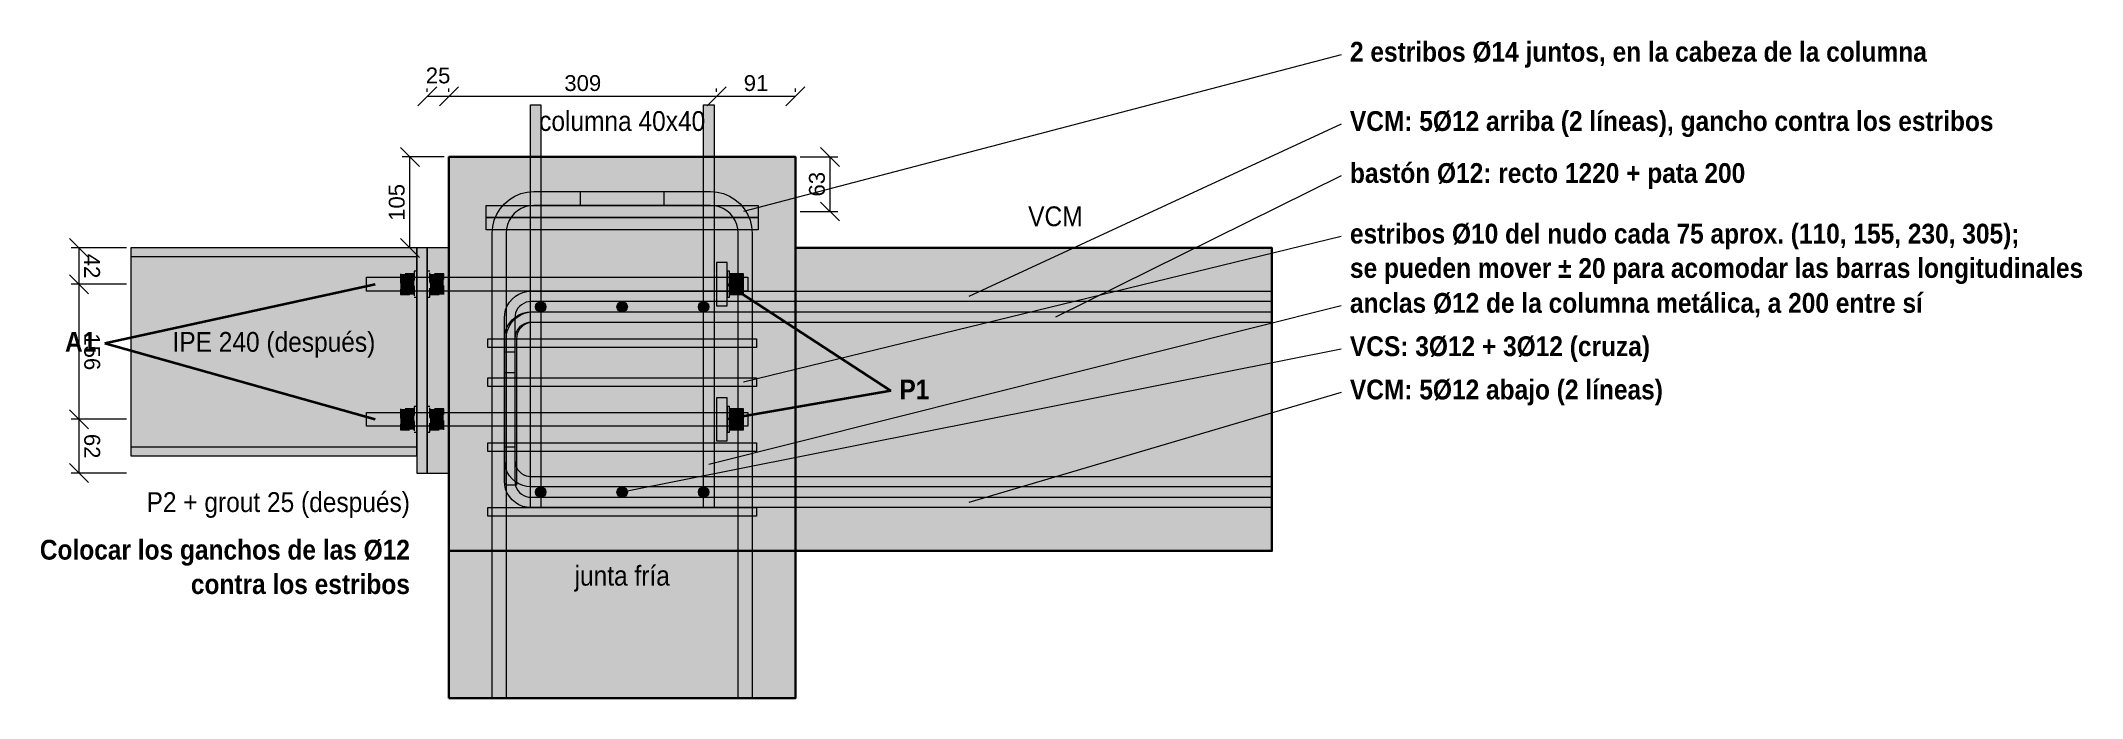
# Model space of a CAD drawing. Header units: millimetres. Extents: x -471 to 1885, y -520 to 239.
import ezdxf
from ezdxf.enums import TextEntityAlignment as Align

# ---------------------------------------------------------------- set-up
doc = ezdxf.new("R2010")
doc.units = ezdxf.units.MM
doc.header["$LTSCALE"] = 10
doc.linetypes.add('TRAZO_3-2', pattern=[1.763889, 1.058333, -0.705556])
doc.linetypes.add('TRAZO_8-3', pattern=[3.880556, 2.822222, -1.058333])
for name, color, linetype, lineweight, true_color in [('COTAS', 27, 'Continuous', 15, 0x333333), ('G-edge', 251, 'TRAZO_8-3', 30, 0x555555), ('G-grid', 253, 'Continuous', 20, 0x9e9e9e), ('G-lead', 49, 'Continuous', 35, 0x222222), ('G-r_anc', 24, 'Continuous', 18, 0x7b241c), ('G-r_ancg', 11, 'TRAZO_3-2', 20, 0xd3746b), ('G-r_bas', 34, 'Continuous', 18, 0x7e3a06), ('G-r_bm1', 156, 'Continuous', 18, 0x0e2f44), ('G-r_bm3', 138, 'Continuous', 18, 0x1c2833), ('G-r_bp', 138, 'Continuous', 20, 0x142433), ('G-r_colS', 34, 'Continuous', 18, 0x6b4a00), ('G-r_conc', 252, 'Continuous', 30, 0x6b6b6b), ('G-r_eplate', 253, 'Continuous', 20, 0x848f9a), ('G-r_grout', 9, 'Continuous', 18, 0xb5b5b5), ('G-r_ipe', 127, 'Continuous', 18, 0x1f3347), ('G-r_ipef', 127, 'Continuous', 20, 0x1f3347), ('G-r_new', 119, 'Continuous', 18, 0x145a32), ('G-r_nut', 26, 'Continuous', 18, 0x3d0f0b), ('G-r_old', 252, 'Continuous', 30, 0x6b6b6b), ('G-r_rodS', 136, 'Continuous', 18, 0x0b5345), ('G-r_tieS', 217, 'Continuous', 18, 0x4a235a), ('T-anc', 22, 'Continuous', 18, 0xa93226), ('T-bsm', 156, 'Continuous', 18, 0x0e2f44), ('T-code', 19, 'Continuous', 18, 0x111111), ('T-hk', 44, 'Continuous', 18, 0x7a5500), ('T-label', 49, 'Continuous', 18, 0x222222), ('T-new', 119, 'Continuous', 18, 0x145a32), ('T-small', 47, 'Continuous', 18, 0x444444), ('T-tie', 195, 'Continuous', 18, 0x5b2c6f)]:
    doc.layers.add(name, color=color, linetype=linetype, lineweight=lineweight, true_color=true_color)
doc.styles.add('ESTANDAR', font='arial.ttf')
doc.styles.add('NEGRITA', font='arialbd.ttf')
doc.dimstyles.new('COTAS_1-10', dxfattribs={"dimscale": 10, "dimtxt": 1.8288, "dimasz": 2, "dimexe": 0.881944, "dimexo": 0.529167, "dimgap": 0.6, "dimtad": 1, "dimdec": 0, "dimtxsty": 'ESTANDAR', "dimtsz": 1.094317, "dimcen": 2.5, "dimclrd": 8, "dimclre": 8, "dimclrt": 250, "dimazin": 3, "dimtfac": 1, "dimtmove": 0, "dimatfit": 3, "dimlwd": 15, "dimlwe": 13})

msp = doc.modelspace()

# ---------------------------------------------------------------- hatches: boundary and pattern name
at = {"layer": 'G-r_anc', "true_color": 0xc0392b}
for points in [[(-95, -34), (345, -34), (345, -50), (-95, -50)], [(-95, -190), (345, -190), (345, -206), (-95, -206)]]:
    msp.add_hatch(color=7, dxfattribs=at).paths.add_polyline_path(points)
at = {"layer": 'G-r_ancg', "true_color": 0xf4dbd9}
for points in [[(-56, -54), (-40, -54), (-40, -30), (-56, -30)], [(-40, -57), (-37, -57), (-37, -27), (-40, -27)], [(-25, -57), (-22, -57), (-22, -27), (-25, -27)], [(-22, -54), (-6, -54), (-6, -30), (-22, -30)], [(-56, -210), (-40, -210), (-40, -186), (-56, -186)], [(-40, -213), (-37, -213), (-37, -183), (-40, -183)], [(-25, -213), (-22, -213), (-22, -183), (-25, -183)], [(-22, -210), (-6, -210), (-6, -186), (-22, -186)]]:
    msp.add_hatch(color=7, dxfattribs=at).paths.add_polyline_path(points)
at = {"layer": 'G-r_bas', "true_color": 0xe67e22}
msp.add_hatch(color=7, dxfattribs=at).paths.add_polyline_path([(950, -86), (97, -86), (94, -86.3), (91.1, -86.9), (88.4, -88.1), (85.8, -89.6), (83.6, -91.6), (81.6, -93.8), (80.1, -96.4), (78.9, -99.1), (78.3, -102), (78, -105), (78, -274), (66, -274), (66, -105), (66.4, -100.1), (67.5, -95.4), (69.4, -90.9), (71.9, -86.8), (75.1, -83.1), (78.8, -79.9), (82.9, -77.4), (87.4, -75.5), (92.1, -74.4), (97, -74), (950, -74)])
at = {"layer": 'G-r_bm1', "true_color": 0x1a5276}
for points in [[(950, -62), (95, -62), (92, -62.3), (89.1, -62.9), (86.4, -64.1), (83.8, -65.6), (81.6, -67.6), (79.6, -69.8), (78.1, -72.4), (76.9, -75.1), (76.3, -78), (76, -81), (76, -206), (64, -206), (64, -81), (64.4, -76.1), (65.5, -71.4), (67.4, -66.9), (69.9, -62.8), (73.1, -59.1), (76.8, -55.9), (80.9, -53.4), (85.4, -51.5), (90.1, -50.4), (95, -50), (950, -50)], [(950, -86), (95, -86), (92, -86.3), (89.1, -86.9), (86.4, -88.1), (83.8, -89.6), (81.6, -91.6), (79.6, -93.8), (78.1, -96.4), (76.9, -99.1), (76.3, -102), (76, -105), (76, -230), (64, -230), (64, -105), (64.4, -100.1), (65.5, -95.4), (67.4, -90.9), (69.9, -86.8), (73.1, -83.1), (76.8, -79.9), (80.9, -77.4), (85.4, -75.5), (90.1, -74.4), (95, -74), (950, -74)], [(950, -276), (95, -276), (90.1, -275.6), (85.4, -274.5), (80.9, -272.6), (76.8, -270.1), (73.1, -266.9), (69.9, -263.2), (67.4, -259.1), (65.5, -254.6), (64.4, -249.9), (64, -245), (64, -120), (76, -120), (76, -245), (76.3, -248), (76.9, -250.9), (78.1, -253.6), (79.6, -256.2), (81.6, -258.4), (83.8, -260.4), (86.4, -261.9), (89.1, -263.1), (92, -263.7), (95, -264), (950, -264)], [(950, -300), (95, -300), (90.1, -299.6), (85.4, -298.5), (80.9, -296.6), (76.8, -294.1), (73.1, -290.9), (69.9, -287.2), (67.4, -283.1), (65.5, -278.6), (64.4, -273.9), (64, -269), (64, -144), (76, -144), (76, -269), (76.3, -272), (76.9, -274.9), (78.1, -277.6), (79.6, -280.2), (81.6, -282.4), (83.8, -284.4), (86.4, -285.9), (89.1, -287.1), (92, -287.7), (95, -288), (950, -288)]]:
    msp.add_hatch(color=7, dxfattribs=at).paths.add_polyline_path(points)
at = {"layer": 'G-r_bm3', "true_color": 0x616a6b}
h = msp.add_hatch(color=7, dxfattribs=at)
edge = h.paths.add_edge_path()
edge.add_arc((106, -68), 6, 0, 360)
h = msp.add_hatch(color=7, dxfattribs=at)
edge = h.paths.add_edge_path()
edge.add_arc((200, -68), 6, 0, 360)
h = msp.add_hatch(color=7, dxfattribs=at)
edge = h.paths.add_edge_path()
edge.add_arc((294, -68), 6, 0, 360)
h = msp.add_hatch(color=7, dxfattribs=at)
edge = h.paths.add_edge_path()
edge.add_arc((106, -282), 6, 0, 360)
h = msp.add_hatch(color=7, dxfattribs=at)
edge = h.paths.add_edge_path()
edge.add_arc((200, -282), 6, 0, 360)
h = msp.add_hatch(color=7, dxfattribs=at)
edge = h.paths.add_edge_path()
edge.add_arc((294, -282), 6, 0, 360)
at = {"layer": 'G-r_bp', "true_color": 0x34506b}
for points in [[(309, -67), (321, -67), (321, -17), (309, -17)], [(309, -223), (321, -223), (321, -173), (309, -173)]]:
    msp.add_hatch(color=7, dxfattribs=at).paths.add_polyline_path(points)
at = {"layer": 'G-r_colS', "true_color": 0xd1b047}
for points in [[(50, -520), (50, 17), (50.6, 24.5), (52.3, 31.8), (55.2, 38.8), (59.1, 45.2), (64, 51), (69.8, 55.9), (76.2, 59.8), (83.2, 62.7), (90.5, 64.4), (98, 65), (248, 65), (248, 49), (98, 49), (93, 48.6), (88.1, 47.4), (83.5, 45.5), (79.2, 42.9), (75.4, 39.6), (72.1, 35.8), (69.5, 31.5), (67.6, 26.9), (66.4, 22), (66, 17), (66, -520)], [(334, -520), (334, 17), (333.6, 22), (332.4, 26.9), (330.5, 31.5), (327.9, 35.8), (324.6, 39.6), (320.8, 42.9), (316.5, 45.5), (311.9, 47.4), (307, 48.6), (302, 49), (152, 49), (152, 65), (302, 65), (309.5, 64.4), (316.8, 62.7), (323.8, 59.8), (330.2, 55.9), (336, 51), (340.9, 45.2), (344.8, 38.8), (347.7, 31.8), (349.4, 24.5), (350, 17), (350, -520)]]:
    msp.add_hatch(color=7, dxfattribs=at).paths.add_polyline_path(points)
at = {"layer": 'G-r_conc', "true_color": 0xf5f3ef}
for points in [[(0, -350), (400, -350), (400, 105), (0, 105)], [(400, -350), (950, -350), (950, 0), (400, 0)]]:
    msp.add_hatch(color=7, dxfattribs=at).paths.add_polyline_path(points)
at = {"layer": 'G-r_eplate', "true_color": 0xe5ebf1}
msp.add_hatch(color=7, dxfattribs=at).paths.add_polyline_path([(-37, -260), (-25, -260), (-25, 0), (-37, 0)])
at = {"layer": 'G-r_grout', "true_color": 0xeae8e2}
msp.add_hatch(color=7, dxfattribs=at).paths.add_polyline_path([(-25, -260), (0, -260), (0, 0), (-25, 0)])
at = {"layer": 'G-r_ipe', "true_color": 0xe7edf2}
msp.add_hatch(color=7, dxfattribs=at).paths.add_polyline_path([(-367, -240), (-37, -240), (-37, 0), (-367, 0)])
at = {"layer": 'G-r_ipef', "true_color": 0xa5b9cd}
for points in [[(-367, -9.8), (-37, -9.8), (-37, 0), (-367, 0)], [(-367, -240), (-37, -240), (-37, -230.2), (-367, -230.2)]]:
    msp.add_hatch(color=7, dxfattribs=at).paths.add_polyline_path(points)
at = {"layer": 'G-r_new', "true_color": 0x34905b}
for points in [[(43, 49), (357, 49), (357, 35), (43, 35)], [(43, 35), (357, 35), (357, 21), (43, 21)]]:
    msp.add_hatch(color=7, dxfattribs=at).paths.add_polyline_path(points)
at = {"layer": 'G-r_nut', "true_color": 0x7b241c}
for points in [[(321, -57), (324, -57), (324, -27), (321, -27)], [(324, -54), (340, -54), (340, -30), (324, -30)], [(321, -213), (324, -213), (324, -183), (321, -183)], [(324, -210), (340, -210), (340, -186), (324, -186)]]:
    msp.add_hatch(color=7, dxfattribs=at).paths.add_polyline_path(points)
at = {"layer": 'G-r_old', "true_color": 0xe5e1da}
msp.add_hatch(color=7, dxfattribs=at).paths.add_polyline_path([(0, -520), (400, -520), (400, -350), (0, -350)])
at = {"layer": 'G-r_rodS', "true_color": 0x61beac}
for points in [[(106, 165), (106, -300), (94, -300), (94, 165)], [(306, 165), (306, -300), (294, -300), (294, 165)]]:
    msp.add_hatch(color=7, dxfattribs=at).paths.add_polyline_path(points)
at = {"layer": 'G-r_tieS', "true_color": 0x9059a7}
for points in [[(45, -105), (355, -105), (355, -115), (45, -115)], [(45, -150), (355, -150), (355, -160), (45, -160)], [(45, -225), (355, -225), (355, -235), (45, -235)], [(45, -300), (355, -300), (355, -310), (45, -310)]]:
    msp.add_hatch(color=7, dxfattribs=at).paths.add_polyline_path(points)

# ---------------------------------------------------------------- linework, layer by layer
at = {"layer": 'G-edge'}
msp.add_line((950, 0), (950, -350), dxfattribs=at)
at = {"layer": 'G-grid'}
for p, q in [((1030, 223), (340, 42)), ((1030, 143), (600, -56)), ((1030, 83), (700, -80)), ((1030, 13), (340, -155)), ((1030, -67), (300, -250)), ((1030, -117), (200, -282)), ((1030, -167), (600, -294))]:
    msp.add_line(p, q, dxfattribs=at)
at = {"layer": 'G-lead'}
for p, q in [((-397, -110), (-85, -42)), ((510, -165), (321, -42)), ((-397, -110), (-85, -198)), ((510, -165), (321, -198))]:
    msp.add_line(p, q, dxfattribs=at)
at = {"layer": 'G-r_anc'}
for points in [[(-95, -34), (345, -34), (345, -50), (-95, -50)], [(-95, -190), (345, -190), (345, -206), (-95, -206)]]:
    msp.add_lwpolyline(points, close=True, dxfattribs=at)
at = {"layer": 'G-r_ancg'}
for points in [[(-56, -54), (-40, -54), (-40, -30), (-56, -30)], [(-40, -57), (-37, -57), (-37, -27), (-40, -27)], [(-25, -57), (-22, -57), (-22, -27), (-25, -27)], [(-22, -54), (-6, -54), (-6, -30), (-22, -30)], [(-56, -210), (-40, -210), (-40, -186), (-56, -186)], [(-40, -213), (-37, -213), (-37, -183), (-40, -183)], [(-25, -213), (-22, -213), (-22, -183), (-25, -183)], [(-22, -210), (-6, -210), (-6, -186), (-22, -186)]]:
    msp.add_lwpolyline(points, close=True, dxfattribs=at)
at = {"layer": 'G-r_bas'}
msp.add_lwpolyline([(950, -86), (97, -86), (94, -86.3), (91.1, -86.9), (88.4, -88.1), (85.8, -89.6), (83.6, -91.6), (81.6, -93.8), (80.1, -96.4), (78.9, -99.1), (78.3, -102), (78, -105), (78, -274), (66, -274), (66, -105), (66.4, -100.1), (67.5, -95.4), (69.4, -90.9), (71.9, -86.8), (75.1, -83.1), (78.8, -79.9), (82.9, -77.4), (87.4, -75.5), (92.1, -74.4), (97, -74), (950, -74)], close=True, dxfattribs=at)
at = {"layer": 'G-r_bm1'}
for points in [[(950, -62), (95, -62), (92, -62.3), (89.1, -62.9), (86.4, -64.1), (83.8, -65.6), (81.6, -67.6), (79.6, -69.8), (78.1, -72.4), (76.9, -75.1), (76.3, -78), (76, -81), (76, -206), (64, -206), (64, -81), (64.4, -76.1), (65.5, -71.4), (67.4, -66.9), (69.9, -62.8), (73.1, -59.1), (76.8, -55.9), (80.9, -53.4), (85.4, -51.5), (90.1, -50.4), (95, -50), (950, -50)], [(950, -86), (95, -86), (92, -86.3), (89.1, -86.9), (86.4, -88.1), (83.8, -89.6), (81.6, -91.6), (79.6, -93.8), (78.1, -96.4), (76.9, -99.1), (76.3, -102), (76, -105), (76, -230), (64, -230), (64, -105), (64.4, -100.1), (65.5, -95.4), (67.4, -90.9), (69.9, -86.8), (73.1, -83.1), (76.8, -79.9), (80.9, -77.4), (85.4, -75.5), (90.1, -74.4), (95, -74), (950, -74)], [(950, -276), (95, -276), (90.1, -275.6), (85.4, -274.5), (80.9, -272.6), (76.8, -270.1), (73.1, -266.9), (69.9, -263.2), (67.4, -259.1), (65.5, -254.6), (64.4, -249.9), (64, -245), (64, -120), (76, -120), (76, -245), (76.3, -248), (76.9, -250.9), (78.1, -253.6), (79.6, -256.2), (81.6, -258.4), (83.8, -260.4), (86.4, -261.9), (89.1, -263.1), (92, -263.7), (95, -264), (950, -264)], [(950, -300), (95, -300), (90.1, -299.6), (85.4, -298.5), (80.9, -296.6), (76.8, -294.1), (73.1, -290.9), (69.9, -287.2), (67.4, -283.1), (65.5, -278.6), (64.4, -273.9), (64, -269), (64, -144), (76, -144), (76, -269), (76.3, -272), (76.9, -274.9), (78.1, -277.6), (79.6, -280.2), (81.6, -282.4), (83.8, -284.4), (86.4, -285.9), (89.1, -287.1), (92, -287.7), (95, -288), (950, -288)]]:
    msp.add_lwpolyline(points, close=True, dxfattribs=at)
at = {"layer": 'G-r_bm3'}
for centre in [(106, -68), (200, -68), (294, -68), (106, -282), (200, -282), (294, -282)]:
    msp.add_circle(centre, 6, dxfattribs=at)
at = {"layer": 'G-r_bp'}
for points in [[(309, -67), (321, -67), (321, -17), (309, -17)], [(309, -223), (321, -223), (321, -173), (309, -173)]]:
    msp.add_lwpolyline(points, close=True, dxfattribs=at)
at = {"layer": 'G-r_colS'}
for points in [[(50, -520), (50, 17), (50.6, 24.5), (52.3, 31.8), (55.2, 38.8), (59.1, 45.2), (64, 51), (69.8, 55.9), (76.2, 59.8), (83.2, 62.7), (90.5, 64.4), (98, 65), (248, 65), (248, 49), (98, 49), (93, 48.6), (88.1, 47.4), (83.5, 45.5), (79.2, 42.9), (75.4, 39.6), (72.1, 35.8), (69.5, 31.5), (67.6, 26.9), (66.4, 22), (66, 17), (66, -520)], [(334, -520), (334, 17), (333.6, 22), (332.4, 26.9), (330.5, 31.5), (327.9, 35.8), (324.6, 39.6), (320.8, 42.9), (316.5, 45.5), (311.9, 47.4), (307, 48.6), (302, 49), (152, 49), (152, 65), (302, 65), (309.5, 64.4), (316.8, 62.7), (323.8, 59.8), (330.2, 55.9), (336, 51), (340.9, 45.2), (344.8, 38.8), (347.7, 31.8), (349.4, 24.5), (350, 17), (350, -520)]]:
    msp.add_lwpolyline(points, close=True, dxfattribs=at)
at = {"layer": 'G-r_conc'}
for points in [[(0, -350), (400, -350), (400, 105), (0, 105)], [(400, -350), (950, -350), (950, 0), (400, 0)]]:
    msp.add_lwpolyline(points, close=True, dxfattribs=at)
at = {"layer": 'G-r_eplate'}
msp.add_lwpolyline([(-37, -260), (-25, -260), (-25, 0), (-37, 0)], close=True, dxfattribs=at)
at = {"layer": 'G-r_grout'}
msp.add_lwpolyline([(-25, -260), (0, -260), (0, 0), (-25, 0)], close=True, dxfattribs=at)
at = {"layer": 'G-r_ipe'}
msp.add_lwpolyline([(-367, -240), (-37, -240), (-37, 0), (-367, 0)], close=True, dxfattribs=at)
at = {"layer": 'G-r_ipef'}
for points in [[(-367, -9.8), (-37, -9.8), (-37, 0), (-367, 0)], [(-367, -240), (-37, -240), (-37, -230.2), (-367, -230.2)]]:
    msp.add_lwpolyline(points, close=True, dxfattribs=at)
at = {"layer": 'G-r_new'}
for points in [[(43, 49), (357, 49), (357, 35), (43, 35)], [(43, 35), (357, 35), (357, 21), (43, 21)]]:
    msp.add_lwpolyline(points, close=True, dxfattribs=at)
at = {"layer": 'G-r_nut'}
for points in [[(321, -57), (324, -57), (324, -27), (321, -27)], [(324, -54), (340, -54), (340, -30), (324, -30)], [(321, -213), (324, -213), (324, -183), (321, -183)], [(324, -210), (340, -210), (340, -186), (324, -186)]]:
    msp.add_lwpolyline(points, close=True, dxfattribs=at)
at = {"layer": 'G-r_old'}
msp.add_lwpolyline([(0, -520), (400, -520), (400, -350), (0, -350)], close=True, dxfattribs=at)
at = {"layer": 'G-r_rodS'}
for points in [[(106, 165), (106, -300), (94, -300), (94, 165)], [(306, 165), (306, -300), (294, -300), (294, 165)]]:
    msp.add_lwpolyline(points, close=True, dxfattribs=at)
at = {"layer": 'G-r_tieS'}
for points in [[(45, -105), (355, -105), (355, -115), (45, -115)], [(45, -150), (355, -150), (355, -160), (45, -160)], [(45, -225), (355, -225), (355, -235), (45, -235)], [(45, -300), (355, -300), (355, -310), (45, -310)]]:
    msp.add_lwpolyline(points, close=True, dxfattribs=at)

# ---------------------------------------------------------------- texts
at = {"layer": 'T-anc', "color": 22, "true_color": 0xa93226, "style": 'NEGRITA', "width": 0.885}
msp.add_text('A1', height=22.86, dxfattribs=at).set_placement((-407, -120), align=Align.RIGHT)
msp.add_text('P1', height=22.86, dxfattribs=at).set_placement((520, -175))
at = {"layer": 'T-bsm', "color": 156, "true_color": 0x0e2f44, "style": 'NEGRITA', "width": 0.885}
for s, p in [('VCM: 5Ø12 arriba (2 líneas), gancho contra los estribos', (1040, 135)), ('anclas Ø12 de la columna metálica, a 200 entre sí', (1040, -75)), ('VCS: 3Ø12 + 3Ø12 (cruza)', (1040, -125)), ('VCM: 5Ø12 abajo (2 líneas)', (1040, -175))]:
    msp.add_text(s, height=22.86, dxfattribs=at).set_placement(p)
at = {"layer": 'T-code', "color": 19, "true_color": 0x111111, "style": 'NEGRITA', "width": 0.885}
for s, p in [('Colocar los ganchos de las Ø12', (-45, -360)), ('contra los estribos', (-45, -399.7))]:
    msp.add_text(s, height=22.86, dxfattribs=at).set_placement(p, align=Align.RIGHT)
at = {"layer": 'T-hk', "color": 44, "true_color": 0x7a5500, "style": 'NEGRITA', "width": 0.885}
msp.add_text('bastón Ø12: recto 1220 + pata 200', height=22.86, dxfattribs=at).set_placement((1040, 75))
at = {"layer": 'T-label', "color": 49, "true_color": 0x222222, "style": 'ESTANDAR', "width": 0.885}
for s, p in [('columna 40x40', (200, 135)), ('VCM', (700, 25))]:
    msp.add_text(s, height=22.86, dxfattribs=at).set_placement(p, align=Align.CENTER)
at = {"layer": 'T-new', "color": 119, "true_color": 0x145a32, "style": 'NEGRITA', "width": 0.885}
msp.add_text('2 estribos Ø14 juntos, en la cabeza de la columna', height=22.86, dxfattribs=at).set_placement((1040, 215))
at = {"layer": 'T-small', "color": 47, "true_color": 0x444444, "style": 'ESTANDAR', "width": 0.885}
for s, p in [('IPE 240 (después)', (-202, -120)), ('junta fría', (200, -390))]:
    msp.add_text(s, height=22.86, dxfattribs=at).set_placement(p, align=Align.CENTER)
msp.add_text('P2 + grout 25 (después)', height=22.86, dxfattribs=at).set_placement((-45, -305), align=Align.RIGHT)
at = {"layer": 'T-tie', "color": 195, "true_color": 0x5b2c6f, "style": 'NEGRITA', "width": 0.885}
for s, p in [('estribos Ø10 del nudo cada 75 aprox. (110, 155, 230, 305);', (1040, 5)), ('se pueden mover ± 20 para acomodar las barras longitudinales', (1040, -34.7))]:
    msp.add_text(s, height=22.86, dxfattribs=at).set_placement(p)

# ---------------------------------------------------------------- dimensions: what is measured, and where the dimension line sits
at = {"layer": 'COTAS'}
for base, p1, p2 in [((-25, 175), (-25, 175), (0, 175)), ((0, 175), (0, 175), (309, 175)), ((309, 175), (309, 175), (400, 175))]:
    msp.add_linear_dim(base=base, p1=p1, p2=p2, dimstyle='COTAS_1-10', dxfattribs=at).render()
for base, p1, p2, angle in [((-45, 0), (0, 0), (0, 105), 90), ((440, 42), (400, 42), (400, 105), 90), ((-427, 0), (-367, 0), (-367, -42), 270), ((-427, -42), (-367, -42), (-367, -198), 270), ((-427, -198), (-367, -198), (-367, -260), 270)]:
    msp.add_linear_dim(base=base, p1=p1, p2=p2, angle=angle, dimstyle='COTAS_1-10', dxfattribs=at).render()

doc.saveas('drawing.dxf')
